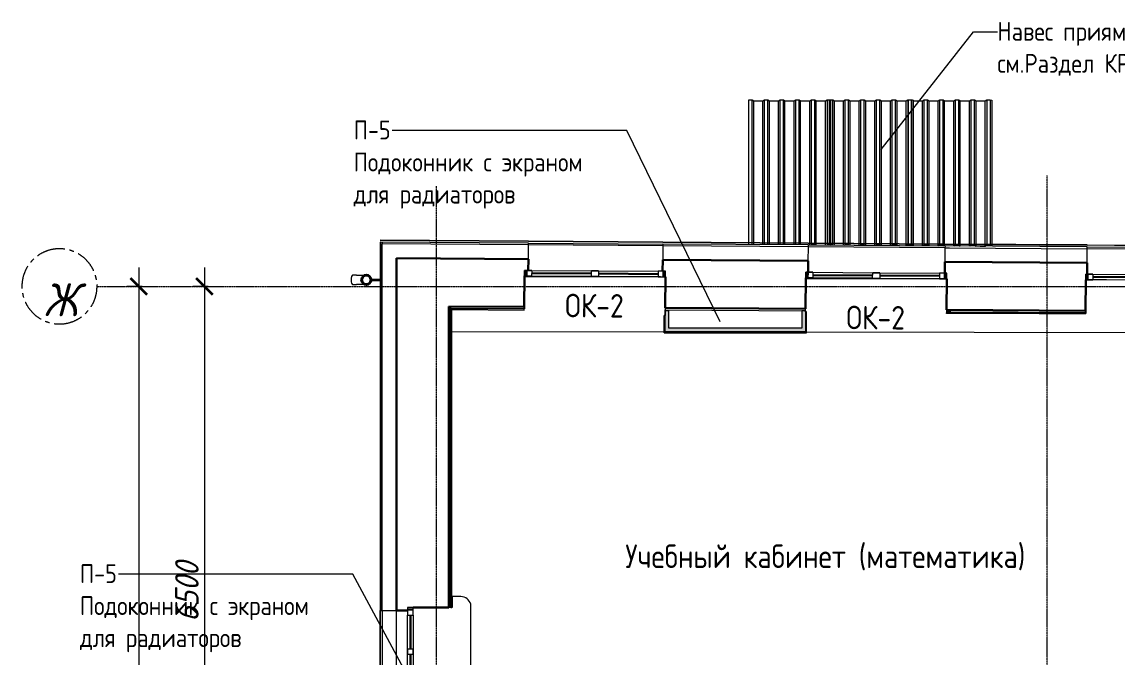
# Model space of a CAD drawing. Header units: millimetres. Extents: x 504091 to 2165846, y 135022 to 442887.
# Drawn here: x 1389236 to 1400895, y 343923 to 350679 of the extents above; entities that cross this region are included whole.
import ezdxf

# ---------------------------------------------------------------- set-up
doc = ezdxf.new("R2010")
doc.units = ezdxf.units.MM
doc.linetypes.add('ADSK_Линия сетки', pattern=[25, 20, -2.5, 0, -2.5])
doc.linetypes.add('осеваяX2', pattern=[4, 2.5, -0.5, 0.5, -0.5])
doc.layers.get('Defpoints').update_dxf_attribs({"color": 255})
for name, color, linetype, lineweight in [('_ Окна', 7, 'Continuous', 30), ('Аннотация', 7, 'Continuous', 9), ('Марки окон', 7, 'Continuous', 20), ('Марки помещений', 7, 'Continuous', 20), ('Обобщенные модели', 7, 'Continuous', 18), ('Окна', 7, 'Continuous', 18), ('Оси', 165, 'осеваяX2', 13), ('Перекрытие', 7, 'Continuous', 18), ('размеры', 7, 'Continuous', 9), ('Стены внутренние', 7, 'Continuous', 18), ('Стены наружные', 7, 'Continuous', 18), ('Стены несущие', 7, 'Continuous', 30), ('Стены отделка', 7, 'Continuous', 30), ('Стены штриховка', 7, 'Continuous', 18)]:
    doc.layers.add(name, color=color, linetype=linetype, lineweight=lineweight)
doc.styles.add('GOST 2.304_new', font='isocpeur.ttf', dxfattribs={"width": 0.9, "oblique": 15})
doc.styles.add('GOST Common_2', font='GOST_Common.ttf', dxfattribs={"width": 0.9, "height": 200})
doc.styles.add('GOST Common_6', font='GOST_Common.ttf', dxfattribs={"width": 0.9, "height": 200})
doc.dimstyles.new('SPDS 1_100', dxfattribs={"dimscale": 100, "dimtxt": 2.5, "dimasz": 1.77, "dimexe": 1.25, "dimexo": 0.625, "dimtad": 1, "dimdec": 0, "dimrnd": 0.001, "dimzin": 9, "dimtxsty": 'GOST 2.304_new', "dimblk": 'ARCHTICK', "dimcen": 2.5, "dimdle": 2, "dimclrt": 256, "dimadec": 0, "dimazin": 2, "dimtfac": 0.75, "dimtdec": 0, "dimtmove": 1, "dimatfit": 3, "dimfxl": 0, "dimtolj": 1, "dimlwd": 9, "dimlwe": 9, "dimarcsym": 0})

# ---------------------------------------------------------------- blocks, each defined once
blk = doc.blocks.new('Водосток - Тип 1 _карниз больше 490мм_-5209103-План 1-го этажа')
at = {"layer": 'Обобщенные модели'}
for p, q in [((75, 306), (75, 264)), ((175, 264), (175, 306)), ((120, 109), (120, 10)), ((130, 10), (130, 109))]:
    blk.add_line(p, q, dxfattribs=at)
at = {"layer": 'Обобщенные модели', "flags": 128}
for points in [[(75, 173), (75, 174), (75, 177), (75, 180), (75, 183), (75, 186), (75, 190), (75, 193), (75, 197), (75, 201), (75, 205), (75, 210), (75, 214), (75, 219), (75, 224), (75, 229), (75, 234), (75, 239), (75, 245), (75, 250), (75, 256), (75, 261), (75, 264)], [(175, 264), (175, 258), (175, 252), (175, 247), (175, 242), (175, 236), (175, 231), (175, 226), (175, 221), (175, 216), (175, 212), (175, 207), (175, 203), (175, 199), (175, 195), (175, 191), (175, 188), (175, 184), (175, 181), (175, 178), (175, 175), (175, 173)]]:
    blk.add_lwpolyline(points, dxfattribs=at)
at = {"layer": 'Обобщенные модели'}
for start, end in [(90, 270), (270, 90)]:
    blk.add_arc((125, 160), 52, start, end, dxfattribs=at)
at = {"layer": 'Обобщенные модели', "lineweight": 40}
for start, end in [(90, 270), (270, 90)]:
    blk.add_arc((125, 160), 50, start, end, dxfattribs=at)
at = {"layer": 'Обобщенные модели'}
for start_param, end_param in [(4.712389, 6.283185), (3.141593, 4.712389)]:
    blk.add_ellipse((125, 306), major_axis=(-50, 0), ratio=0.309017, start_param=start_param, end_param=end_param, dxfattribs=at)
blk = doc.blocks.new('Roof Cladding - 833x50mm-V27-План 1-го этажа')
at = {"layer": 'Обобщенные модели'}
for p, q in [((-2316, 45031), (-2281, 45031)), ((-2316, 43504), (-2316, 45031)), ((-2281, 45031), (-2264, 45019)), ((-2281, 43504), (-2281, 45031)), ((-2264, 45019), (-2166, 45019)), ((-2264, 43503), (-2264, 45019)), ((-2166, 45019), (-2149, 45031)), ((-2166, 43503), (-2166, 45019)), ((-2149, 45031), (-2114, 45031)), ((-2149, 43503), (-2149, 45031)), ((-2114, 45031), (-2097, 45019)), ((-2114, 43502), (-2114, 45031)), ((-2097, 45019), (-2000, 45019)), ((-2097, 43502), (-2097, 45019)), ((-2000, 45019), (-1983, 45031)), ((-2000, 43502), (-2000, 45019)), ((-1983, 45031), (-1948, 45031)), ((-1983, 43502), (-1983, 45031)), ((-1948, 45031), (-1931, 45019)), ((-1948, 43501), (-1948, 45031)), ((-1931, 45019), (-1833, 45019)), ((-1931, 43501), (-1931, 45019)), ((-1833, 45019), (-1816, 45031)), ((-1833, 43501), (-1833, 45019)), ((-1816, 45031), (-1781, 45031)), ((-1816, 43500), (-1816, 45031)), ((-1781, 45031), (-1764, 45019)), ((-1781, 43500), (-1781, 45031)), ((-1764, 45019), (-1666, 45019)), ((-1764, 43500), (-1764, 45019)), ((-1666, 45019), (-1649, 45031)), ((-1666, 43499), (-1666, 45019)), ((-1649, 45031), (-1614, 45031)), ((-1649, 43499), (-1649, 45031)), ((-1614, 45031), (-1597, 45019)), ((-1614, 43499), (-1614, 45031)), ((-1597, 45019), (-1499, 45019)), ((-1597, 43499), (-1597, 45019)), ((-1499, 45019), (-1482, 45031)), ((-1499, 43498), (-1499, 45019)), ((-1482, 45031), (-1447, 45031)), ((-1482, 45031), (-1482, 43498)), ((-1447, 45031), (-1447, 43498)), ((-1437, 45029), (-1427, 45026)), ((-1427, 45026), (-1427, 43498)), ((-2316, 43486), (-2316, 43503)), ((-2281, 43486), (-2281, 43503)), ((-2264, 43483), (-2264, 43502)), ((-2166, 43483), (-2166, 43502)), ((-2149, 43486), (-2149, 43502)), ((-2114, 43486), (-2114, 43501)), ((-2097, 43482), (-2097, 43501)), ((-2000, 43482), (-2000, 43501)), ((-1983, 43486), (-1983, 43501)), ((-1948, 43486), (-1948, 43500)), ((-1931, 43481), (-1931, 43500)), ((-1833, 43481), (-1833, 43500)), ((-1816, 43486), (-1816, 43499)), ((-1781, 43486), (-1781, 43499)), ((-1764, 43480), (-1764, 43499)), ((-1666, 43479), (-1666, 43498)), ((-1649, 43486), (-1649, 43498)), ((-1614, 43486), (-1614, 43498)), ((-1597, 43479), (-1597, 43498)), ((-1499, 43478), (-1499, 43497)), ((-1482, 43497), (-1482, 43486)), ((-1447, 43497), (-1447, 43486)), ((-1427, 43497), (-1427, 43481)), ((-2316, 43486), (-2316, 43486)), ((-2316, 43486), (-2282, 43486)), ((-2281, 43486), (-2316, 43486)), ((-2282, 43486), (-2279, 43484)), ((-2278, 43483), (-2281, 43486)), ((-2149, 43486), (-2154, 43483)), ((-2152, 43483), (-2148, 43486)), ((-2114, 43486), (-2149, 43486)), ((-2148, 43486), (-2115, 43486)), ((-2115, 43486), (-2111, 43482)), ((-2109, 43482), (-2114, 43486)), ((-1983, 43486), (-1989, 43482)), ((-1987, 43482), (-1982, 43486)), ((-1948, 43486), (-1983, 43486)), ((-1982, 43486), (-1949, 43486)), ((-1949, 43486), (-1943, 43481)), ((-1941, 43481), (-1948, 43486)), ((-1816, 43486), (-1823, 43480)), ((-1822, 43480), (-1815, 43486)), ((-1781, 43486), (-1816, 43486)), ((-1815, 43486), (-1782, 43486)), ((-1782, 43486), (-1775, 43480)), ((-1773, 43480), (-1781, 43486)), ((-1649, 43486), (-1658, 43479)), ((-1657, 43479), (-1648, 43486)), ((-1614, 43486), (-1649, 43486)), ((-1648, 43486), (-1615, 43486)), ((-1615, 43486), (-1606, 43479)), ((-1605, 43479), (-1614, 43486)), ((-1482, 43486), (-1493, 43478)), ((-1491, 43478), (-1481, 43486)), ((-1447, 43486), (-1482, 43486)), ((-1481, 43486), (-1448, 43486)), ((-1448, 43486), (-1429, 43480)), ((-1427, 43481), (-1447, 43486)), ((-1429, 43480), (-1427, 43481))]:
    blk.add_line(p, q, dxfattribs=at)
blk = doc.blocks.new('Roof Cladding - 833x50mm-3052827-План 1-го этажа')
at = {"layer": 'Обобщенные модели'}
for p, q in [((-3176, 45031), (-3141, 45031)), ((-3176, 43510), (-3176, 45031)), ((-3141, 45031), (-3124, 45019)), ((-3141, 43509), (-3141, 45031)), ((-3124, 45019), (-3026, 45019)), ((-3124, 43509), (-3124, 45019)), ((-3026, 45019), (-3009, 45031)), ((-3026, 43509), (-3026, 45019)), ((-3009, 45031), (-2974, 45031)), ((-3009, 43508), (-3009, 45031)), ((-2974, 45031), (-2957, 45019)), ((-2974, 43508), (-2974, 45031)), ((-2957, 45019), (-2860, 45019)), ((-2957, 43508), (-2957, 45019)), ((-2860, 45019), (-2843, 45031)), ((-2860, 43507), (-2860, 45019)), ((-2843, 45031), (-2808, 45031)), ((-2843, 43507), (-2843, 45031)), ((-2808, 45031), (-2791, 45019)), ((-2808, 43507), (-2808, 45031)), ((-2791, 45019), (-2693, 45019)), ((-2791, 43507), (-2791, 45019)), ((-2693, 45019), (-2676, 45031)), ((-2693, 43506), (-2693, 45019)), ((-2676, 45031), (-2641, 45031)), ((-2676, 43506), (-2676, 45031)), ((-2641, 45031), (-2624, 45019)), ((-2641, 43506), (-2641, 45031)), ((-2624, 45019), (-2526, 45019)), ((-2624, 43506), (-2624, 45019)), ((-2526, 45019), (-2509, 45031)), ((-2526, 43505), (-2526, 45019)), ((-2509, 45031), (-2474, 45031)), ((-2509, 43505), (-2509, 45031)), ((-2474, 45031), (-2457, 45019)), ((-2474, 43505), (-2474, 45031)), ((-2457, 45019), (-2359, 45019)), ((-2457, 43505), (-2457, 45019)), ((-2359, 45019), (-2342, 45031)), ((-2359, 43504), (-2359, 45019)), ((-2342, 45031), (-2307, 45031)), ((-2342, 45031), (-2342, 43504)), ((-2307, 45031), (-2307, 43504)), ((-3176, 43490), (-3176, 43509)), ((-3141, 43489), (-3141, 43508)), ((-3124, 43489), (-3124, 43508)), ((-3026, 43489), (-3026, 43508)), ((-3009, 43488), (-3009, 43507)), ((-2974, 43488), (-2974, 43507)), ((-2957, 43488), (-2957, 43507)), ((-2860, 43487), (-2860, 43507)), ((-2843, 43487), (-2843, 43506)), ((-2808, 43487), (-2808, 43506)), ((-2791, 43487), (-2791, 43506)), ((-2693, 43486), (-2693, 43505)), ((-2676, 43486), (-2676, 43505)), ((-2641, 43486), (-2641, 43505)), ((-2624, 43486), (-2624, 43505)), ((-2526, 43485), (-2526, 43504)), ((-2509, 43486), (-2509, 43504)), ((-2474, 43486), (-2474, 43504)), ((-2457, 43485), (-2457, 43504)), ((-2359, 43484), (-2359, 43503)), ((-2342, 43503), (-2342, 43486)), ((-2307, 43503), (-2307, 43486)), ((-2509, 43486), (-2510, 43485)), ((-2474, 43486), (-2509, 43486)), ((-2508, 43486), (-2475, 43486)), ((-2473, 43485), (-2474, 43486)), ((-2342, 43486), (-2345, 43484)), ((-2344, 43484), (-2341, 43486)), ((-2307, 43486), (-2342, 43486)), ((-2341, 43486), (-2308, 43486)), ((-2308, 43486), (-2301, 43484)), ((-2299, 43484), (-2307, 43486)), ((-2287, 43486), (-2287, 43484))]:
    blk.add_line(p, q, dxfattribs=at)
blk = doc.blocks.new('Roof Cladding - 833x50mm-V31-План 1-го этажа')
at = {"layer": 'Обобщенные модели'}
for p, q in [((-2316, 45031), (-2281, 45031)), ((-2316, 43504), (-2316, 45031)), ((-2281, 45031), (-2264, 45019)), ((-2281, 43504), (-2281, 45031)), ((-2264, 45019), (-2166, 45019)), ((-2264, 43503), (-2264, 45019)), ((-2166, 45019), (-2149, 45031)), ((-2166, 43503), (-2166, 45019)), ((-2149, 45031), (-2114, 45031)), ((-2149, 43503), (-2149, 45031)), ((-2114, 45031), (-2097, 45019)), ((-2114, 43502), (-2114, 45031)), ((-2097, 45019), (-2000, 45019)), ((-2097, 43502), (-2097, 45019)), ((-2000, 45019), (-1983, 45031)), ((-2000, 43502), (-2000, 45019)), ((-1983, 45031), (-1948, 45031)), ((-1983, 43502), (-1983, 45031)), ((-1948, 45031), (-1931, 45019)), ((-1948, 43501), (-1948, 45031)), ((-1931, 45019), (-1833, 45019)), ((-1931, 43501), (-1931, 45019)), ((-1833, 45019), (-1816, 45031)), ((-1833, 43501), (-1833, 45019)), ((-1816, 45031), (-1781, 45031)), ((-1816, 43500), (-1816, 45031)), ((-1781, 45031), (-1764, 45019)), ((-1781, 43500), (-1781, 45031)), ((-1764, 45019), (-1666, 45019)), ((-1764, 43500), (-1764, 45019)), ((-1666, 45019), (-1649, 45031)), ((-1666, 43499), (-1666, 45019)), ((-1649, 45031), (-1614, 45031)), ((-1649, 43499), (-1649, 45031)), ((-1614, 45031), (-1597, 45019)), ((-1614, 43499), (-1614, 45031)), ((-1597, 45019), (-1499, 45019)), ((-1597, 43499), (-1597, 45019)), ((-1499, 45019), (-1482, 45031)), ((-1499, 43498), (-1499, 45019)), ((-1482, 45031), (-1447, 45031)), ((-1482, 45031), (-1482, 43498)), ((-1447, 45031), (-1447, 43498)), ((-1437, 45029), (-1427, 45026)), ((-1427, 45026), (-1427, 43498)), ((-2316, 43486), (-2316, 43503)), ((-2281, 43486), (-2281, 43503)), ((-2264, 43483), (-2264, 43502)), ((-2166, 43483), (-2166, 43502)), ((-2149, 43486), (-2149, 43502)), ((-2114, 43486), (-2114, 43501)), ((-2097, 43482), (-2097, 43501)), ((-2000, 43482), (-2000, 43501)), ((-1983, 43486), (-1983, 43501)), ((-1948, 43486), (-1948, 43500)), ((-1931, 43481), (-1931, 43500)), ((-1833, 43481), (-1833, 43500)), ((-1816, 43486), (-1816, 43499)), ((-1781, 43486), (-1781, 43499)), ((-1764, 43480), (-1764, 43499)), ((-1666, 43479), (-1666, 43498)), ((-1649, 43486), (-1649, 43498)), ((-1614, 43486), (-1614, 43498)), ((-1597, 43479), (-1597, 43498)), ((-1499, 43478), (-1499, 43497)), ((-1482, 43497), (-1482, 43486)), ((-1447, 43497), (-1447, 43486)), ((-1427, 43497), (-1427, 43481)), ((-2316, 43486), (-2316, 43486)), ((-2316, 43486), (-2282, 43486)), ((-2281, 43486), (-2316, 43486)), ((-2282, 43486), (-2279, 43484)), ((-2278, 43483), (-2281, 43486)), ((-2149, 43486), (-2154, 43483)), ((-2152, 43483), (-2148, 43486)), ((-2114, 43486), (-2149, 43486)), ((-2148, 43486), (-2115, 43486)), ((-2115, 43486), (-2111, 43482)), ((-2109, 43482), (-2114, 43486)), ((-1983, 43486), (-1989, 43482)), ((-1987, 43482), (-1982, 43486)), ((-1948, 43486), (-1983, 43486)), ((-1982, 43486), (-1949, 43486)), ((-1949, 43486), (-1943, 43481)), ((-1941, 43481), (-1948, 43486)), ((-1816, 43486), (-1823, 43480)), ((-1822, 43480), (-1815, 43486)), ((-1781, 43486), (-1816, 43486)), ((-1815, 43486), (-1782, 43486)), ((-1782, 43486), (-1775, 43480)), ((-1773, 43480), (-1781, 43486)), ((-1649, 43486), (-1658, 43479)), ((-1657, 43479), (-1648, 43486)), ((-1614, 43486), (-1649, 43486)), ((-1648, 43486), (-1615, 43486)), ((-1615, 43486), (-1606, 43479)), ((-1605, 43479), (-1614, 43486)), ((-1482, 43486), (-1493, 43478)), ((-1491, 43478), (-1481, 43486)), ((-1447, 43486), (-1482, 43486)), ((-1481, 43486), (-1448, 43486)), ((-1448, 43486), (-1429, 43480)), ((-1427, 43481), (-1447, 43486)), ((-1429, 43480), (-1427, 43481))]:
    blk.add_line(p, q, dxfattribs=at)
blk = doc.blocks.new('Roof Cladding - 833x50mm-V32-План 1-го этажа')
at = {"layer": 'Обобщенные модели'}
for p, q in [((-1476, 45031), (-1441, 45031)), ((-1476, 43498), (-1476, 45031)), ((-1441, 45031), (-1437, 45029)), ((-1441, 43498), (-1441, 45031)), ((-1427, 45021), (-1424, 45019)), ((-1424, 45019), (-1326, 45019)), ((-1424, 43498), (-1424, 45019)), ((-1326, 45019), (-1309, 45031)), ((-1326, 43497), (-1326, 45019)), ((-1309, 45031), (-1274, 45031)), ((-1309, 43497), (-1309, 45031)), ((-1274, 45031), (-1257, 45019)), ((-1274, 43497), (-1274, 45031)), ((-1257, 45019), (-1160, 45019)), ((-1257, 43497), (-1257, 45019)), ((-1160, 45019), (-1143, 45031)), ((-1160, 43496), (-1160, 45019)), ((-1143, 45031), (-1108, 45031)), ((-1143, 43496), (-1143, 45031)), ((-1108, 45031), (-1091, 45019)), ((-1108, 43496), (-1108, 45031)), ((-1091, 45019), (-993, 45019)), ((-1091, 43496), (-1091, 45019)), ((-993, 45019), (-976, 45031)), ((-993, 43495), (-993, 45019)), ((-976, 45031), (-941, 45031)), ((-976, 43495), (-976, 45031)), ((-941, 45031), (-924, 45019)), ((-941, 43495), (-941, 45031)), ((-924, 45019), (-826, 45019)), ((-924, 43494), (-924, 45019)), ((-826, 45019), (-809, 45031)), ((-826, 43494), (-826, 45019)), ((-809, 45031), (-774, 45031)), ((-809, 43494), (-809, 45031)), ((-774, 45031), (-757, 45019)), ((-774, 43493), (-774, 45031)), ((-757, 45019), (-659, 45019)), ((-757, 43493), (-757, 45019)), ((-659, 45019), (-642, 45031)), ((-659, 43493), (-659, 45019)), ((-642, 45031), (-607, 45031)), ((-642, 45031), (-642, 43493)), ((-607, 45031), (-587, 45026)), ((-607, 45031), (-607, 43492)), ((-587, 45026), (-587, 43492)), ((-1476, 43486), (-1476, 43497)), ((-1441, 43486), (-1441, 43497)), ((-1424, 43478), (-1424, 43497)), ((-1326, 43477), (-1326, 43496)), ((-1309, 43486), (-1309, 43496)), ((-1274, 43486), (-1274, 43496)), ((-1257, 43477), (-1257, 43496)), ((-1160, 43476), (-1160, 43495)), ((-1143, 43486), (-1143, 43495)), ((-1108, 43486), (-1108, 43495)), ((-1091, 43475), (-1091, 43495)), ((-993, 43475), (-993, 43494)), ((-976, 43486), (-976, 43494)), ((-941, 43486), (-941, 43494)), ((-924, 43474), (-924, 43494)), ((-826, 43474), (-826, 43493)), ((-809, 43486), (-809, 43493)), ((-774, 43486), (-774, 43493)), ((-757, 43473), (-757, 43493)), ((-659, 43473), (-659, 43492)), ((-642, 43492), (-642, 43486)), ((-607, 43491), (-607, 43486)), ((-1476, 43486), (-1476, 43486)), ((-1476, 43486), (-1442, 43486)), ((-1441, 43486), (-1476, 43486)), ((-1442, 43486), (-1432, 43478)), ((-1430, 43478), (-1441, 43486)), ((-1309, 43486), (-1321, 43477)), ((-1320, 43477), (-1308, 43486)), ((-1274, 43486), (-1309, 43486)), ((-1308, 43486), (-1275, 43486)), ((-1275, 43486), (-1263, 43477)), ((-1262, 43477), (-1274, 43486)), ((-1143, 43486), (-1156, 43476)), ((-1155, 43476), (-1142, 43486)), ((-1108, 43486), (-1143, 43486)), ((-1142, 43486), (-1109, 43486)), ((-1109, 43486), (-1095, 43475)), ((-1093, 43475), (-1108, 43486)), ((-976, 43486), (-991, 43475)), ((-989, 43475), (-975, 43486)), ((-941, 43486), (-976, 43486)), ((-975, 43486), (-942, 43486)), ((-942, 43486), (-927, 43474)), ((-925, 43474), (-941, 43486)), ((-809, 43486), (-826, 43474)), ((-824, 43474), (-808, 43486)), ((-774, 43486), (-809, 43486)), ((-808, 43486), (-775, 43486)), ((-775, 43486), (-759, 43473)), ((-757, 43473), (-774, 43486)), ((-659, 43473), (-757, 43473)), ((-713, 43473), (-658, 43473)), ((-642, 43486), (-659, 43473)), ((-658, 43473), (-641, 43486)), ((-607, 43486), (-642, 43486)), ((-641, 43486), (-608, 43486)), ((-608, 43486), (-589, 43480)), ((-587, 43481), (-607, 43486)), ((-589, 43480), (-587, 43481)), ((-587, 43491), (-587, 43481))]:
    blk.add_line(p, q, dxfattribs=at)
blk = doc.blocks.new('окна_rehau_двупольное_2_фрамуги - 1460х2440 _нов_-2129138-План 1-го этажа')
at = {"layer": '_ Окна', "lineweight": 18}
for p, q in [((-750, 75), (-750, 135)), ((-750, 135), (-674, 135)), ((-674, 135), (-674, 75)), ((-38, 75), (-38, 135)), ((-38, 135), (38, 135)), ((38, 135), (38, 75)), ((674, 135), (674, 75)), ((750, 135), (674, 135)), ((750, 75), (750, 135)), ((-674, 75), (-750, 75)), ((38, 75), (-38, 75)), ((674, 75), (750, 75))]:
    blk.add_line(p, q, dxfattribs=at)
at = {"layer": '_ Окна'}
for p, q in [((-730, 75), (-730, 135)), ((730, 75), (730, 135)), ((-674, 105), (-38, 105)), ((38, 105), (674, 105))]:
    blk.add_line(p, q, dxfattribs=at)
at = {"layer": 'Окна'}
for p, q in [((-750, 135), (-750, 75)), ((-674, 135), (-750, 135)), ((-674, 135), (-38, 135)), ((38, 135), (-38, 135)), ((38, 135), (674, 135)), ((750, 135), (674, 135)), ((750, 75), (750, 135)), ((-750, 75), (-674, 75)), ((-38, 75), (-674, 75)), ((-38, 75), (38, 75)), ((674, 75), (38, 75)), ((674, 75), (750, 75))]:
    blk.add_line(p, q, dxfattribs=at)
blk = doc.blocks.new('окна_rehau_двупольное_2_фрамуги - 1460х2440 _нов_-2129136-План 1-го этажа')
at = {"layer": '_ Окна', "lineweight": 18}
for p, q in [((-750, 75), (-750, 135)), ((-750, 135), (-674, 135)), ((-674, 135), (-674, 75)), ((-38, 75), (-38, 135)), ((-38, 135), (38, 135)), ((38, 135), (38, 75)), ((674, 135), (674, 75)), ((750, 135), (674, 135)), ((750, 75), (750, 135)), ((-674, 75), (-750, 75)), ((38, 75), (-38, 75)), ((674, 75), (750, 75))]:
    blk.add_line(p, q, dxfattribs=at)
at = {"layer": '_ Окна'}
for p, q in [((-730, 75), (-730, 135)), ((730, 75), (730, 135)), ((-674, 105), (-38, 105)), ((38, 105), (674, 105))]:
    blk.add_line(p, q, dxfattribs=at)
at = {"layer": 'Окна'}
for p, q in [((-750, 135), (-750, 75)), ((-674, 135), (-750, 135)), ((-674, 135), (-38, 135)), ((38, 135), (-38, 135)), ((38, 135), (674, 135)), ((750, 135), (674, 135)), ((750, 75), (750, 135)), ((-750, 75), (-674, 75)), ((-38, 75), (-674, 75)), ((-38, 75), (38, 75)), ((674, 75), (38, 75)), ((674, 75), (750, 75))]:
    blk.add_line(p, q, dxfattribs=at)
blk = doc.blocks.new('окна_rehau_двупольное_2_фрамуги - 1460х2440 _нов_-2129134-План 1-го этажа')
at = {"layer": '_ Окна', "lineweight": 18}
for p, q in [((-750, 75), (-750, 135)), ((-750, 135), (-674, 135)), ((-674, 135), (-674, 75)), ((-38, 75), (-38, 135)), ((-38, 135), (38, 135)), ((38, 135), (38, 75)), ((674, 135), (674, 75)), ((750, 135), (674, 135)), ((750, 75), (750, 135)), ((-674, 75), (-750, 75)), ((38, 75), (-38, 75)), ((674, 75), (750, 75))]:
    blk.add_line(p, q, dxfattribs=at)
at = {"layer": '_ Окна'}
for p, q in [((-730, 75), (-730, 135)), ((730, 75), (730, 135)), ((-674, 105), (-38, 105)), ((38, 105), (674, 105))]:
    blk.add_line(p, q, dxfattribs=at)
at = {"layer": 'Окна'}
for p, q in [((-750, 135), (-750, 75)), ((-674, 135), (-750, 135)), ((-674, 135), (-38, 135)), ((38, 135), (-38, 135)), ((38, 135), (674, 135)), ((750, 135), (674, 135)), ((750, 75), (750, 135)), ((-750, 75), (-674, 75)), ((-38, 75), (-674, 75)), ((-38, 75), (38, 75)), ((674, 75), (38, 75)), ((674, 75), (750, 75))]:
    blk.add_line(p, q, dxfattribs=at)
blk = doc.blocks.new('окно трехпол с фрамугой - 1700-2320_h_ _нов_-2116622-План 1-го этажа')
at = {"layer": '_ Окна', "lineweight": 18}
for p, q in [((-870, 100), (-870, 160)), ((-870, 160), (-790, 160)), ((-790, 160), (-790, 100)), ((-430, 100), (-430, 160)), ((-430, 160), (-370, 160)), ((-370, 160), (-370, 100)), ((370, 100), (370, 160)), ((370, 160), (430, 160)), ((430, 160), (430, 100)), ((790, 160), (790, 100)), ((870, 160), (790, 160)), ((870, 100), (870, 160)), ((-790, 100), (-870, 100)), ((-370, 100), (-430, 100)), ((430, 100), (370, 100)), ((790, 100), (870, 100))]:
    blk.add_line(p, q, dxfattribs=at)
at = {"layer": '_ Окна'}
for p, q in [((-850, 100), (-850, 160)), ((-790, 130), (-430, 130)), ((-370, 130), (370, 130)), ((430, 130), (790, 130)), ((850, 100), (850, 160))]:
    blk.add_line(p, q, dxfattribs=at)
at = {"layer": 'Окна'}
for p, q in [((-870, 160), (-870, 100)), ((-790, 160), (-870, 160)), ((-790, 160), (-430, 160)), ((-370, 160), (-430, 160)), ((-370, 160), (370, 160)), ((430, 160), (370, 160)), ((430, 160), (790, 160)), ((870, 160), (790, 160)), ((870, 100), (870, 160)), ((-870, 100), (-790, 100)), ((-430, 100), (-790, 100)), ((-430, 100), (-370, 100)), ((370, 100), (-370, 100)), ((370, 100), (430, 100)), ((790, 100), (430, 100)), ((790, 100), (870, 100))]:
    blk.add_line(p, q, dxfattribs=at)
blk = doc.blocks.new('Ось сетки - Круг_Ø8 мм-8258-План подвала')
at = {"layer": 'Оси', "linetype": 'ByBlock', "lineweight": 20}
for start, end in [(360, 180), (180, 360)]:
    blk.add_arc((0, 0), 4, start, end, dxfattribs=at)
blk = doc.blocks.new('_ArchTick')
at = {"color": 0, "linetype": 'ByBlock', "const_width": 0.15}
blk.add_lwpolyline([(-0.5, -0.5), (0.5, 0.5)], dxfattribs=at)
blk = doc.blocks.new('*D2806')
at = {"layer": 'Defpoints', "color": 0, "lineweight": 20, "transparency": 16777216}
for p in [(1390579, 347866), (1390479, 304816), (1390579, 304816)]:
    blk.add_point(p, dxfattribs=at)
at = {"layer": 'размеры', "color": 0, "lineweight": 9, "transparency": 16777216}
for p, q in [((1390479, 348066), (1390479, 304616)), ((1390517, 347866), (1390354, 347866)), ((1390517, 304816), (1390354, 304816))]:
    blk.add_line(p, q, dxfattribs=at)
at = {"layer": 'размеры', "color": 0, "lineweight": 9, "transparency": 16777216, "xscale": 177, "yscale": 177, "zscale": 177}
for p, rotation in [((1390479, 347866), 90), ((1390479, 304816), 270)]:
    blk.add_blockref('_ArchTick', p, dxfattribs=dict(at, rotation=rotation))
at = {"layer": 'размеры', "lineweight": 20, "transparency": 16777216, "insert": (1390292, 326341), "char_height": 250, "width": 318.77, "attachment_point": 5, "rotation": 90, "style": 'GOST 2.304_new'}
blk.add_mtext('\\A1;43050', dxfattribs=at)
blk = doc.blocks.new('*D2807')
at = {"layer": 'Defpoints', "color": 0, "lineweight": 20, "transparency": 16777216}
for p in [(1391279, 347866), (1391179, 341366), (1391279, 341366)]:
    blk.add_point(p, dxfattribs=at)
at = {"layer": 'размеры', "color": 0, "lineweight": 9, "transparency": 16777216}
for p, q in [((1391179, 348066), (1391179, 341166)), ((1391217, 347866), (1391054, 347866)), ((1391217, 341366), (1391054, 341366))]:
    blk.add_line(p, q, dxfattribs=at)
at = {"layer": 'размеры', "color": 0, "lineweight": 9, "transparency": 16777216, "xscale": 177, "yscale": 177, "zscale": 177}
for p, rotation in [((1391179, 347866), 90), ((1391179, 341366), 270)]:
    blk.add_blockref('_ArchTick', p, dxfattribs=dict(at, rotation=rotation))
at = {"layer": 'размеры', "lineweight": 20, "transparency": 16777216, "insert": (1390992, 344616), "char_height": 250, "width": 248.31, "attachment_point": 5, "rotation": 90, "style": 'GOST 2.304_new'}
blk.add_mtext('\\A1;6500', dxfattribs=at)

msp = doc.modelspace()

# ---------------------------------------------------------------- hatches: boundary and pattern name
at = {"layer": 'Стены внутренние'}
for points in [[(1396124.6752, 347423.2786), (1396124.6752, 347606.2492), (1396084.6752, 347606.2492), (1396084.6752, 347423.2786)], [(1397537.3711, 347383.2786), (1397577.3711, 347383.2786), (1397577.3711, 347606.2492), (1397537.3711, 347606.2492), (1397537.3711, 347423.2786)], [(1397537.3711, 347383.2786), (1397537.3711, 347423.2786), (1396084.6752, 347423.2786), (1396084.6752, 347383.2786), (1396579.812, 347383.2786)]]:
    msp.add_hatch(color=256, dxfattribs=at).paths.add_polyline_path(points)

# ---------------------------------------------------------------- linework, layer by layer
at = {"layer": 'Аннотация', "lineweight": 9}
for p, q in [((1398383.6686, 349321.0611), (1399366.83, 350575.1183)), ((1399366.83, 350575.1183), (1399620.601, 350575.1183)), ((1395407.4745, 349525.512), (1393178.2647, 349525.512)), ((1395675.1672, 349525.512), (1395407.4745, 349525.512)), ((1396669.6649, 347490.1232), (1395675.1672, 349525.512)), ((1392492.597, 344806.5224), (1390263.3872, 344806.5224)), ((1392760.2897, 344806.5224), (1392492.597, 344806.5224)), ((1393483.35, 343463.1343), (1392760.2897, 344806.5224))]:
    msp.add_line(p, q, dxfattribs=at)
at = {"layer": 'Оси', "linetype": 'ADSK_Линия сетки'}
for p, q in [((1400149.8592, 300469.847), (1400149.8592, 349044.3426)), ((1393649.8592, 300469.847), (1393649.8592, 348931.4083)), ((1390035.5654, 347866.3441), (1456265.2939, 347866.3441))]:
    msp.add_line(p, q, dxfattribs=at)
at = {"layer": 'Перекрытие'}
for p, q in [((1394587.5062, 347967.1714), (1394587.5062, 347627.4079)), ((1396035.5869, 347967.1714), (1394587.5062, 347967.1714)), ((1399078.9192, 347946.2492), (1397580.9232, 347946.2492)), ((1399078.9192, 347642.8272), (1399078.9192, 347946.2492)), ((1400784.0073, 347935.281), (1400563.8985, 347935.281)), ((1400563.8985, 347935.281), (1400563.8985, 347576.724)), ((1394587.5062, 347627.4079), (1394584.1193, 347627.4079)), ((1397578.9192, 347647.8641), (1397578.9192, 347636.7755)), ((1399078.9192, 347576.724), (1399078.9192, 347584.7242)), ((1400270.133, 347576.724), (1399078.9192, 347576.724)), ((1400563.8985, 347576.724), (1400558.3816, 347576.724)), ((1393814.359, 347386.7318), (1396072.683, 347383.5955)), ((1396300.9329, 347383.2786), (1396558.4267, 347382.921)), ((1397589.3711, 347381.4892), (1402046.1342, 347375.2999)), ((1393909.6255, 344565.8906), (1393817.8147, 344565.8906)), ((1393817.8147, 344565.8906), (1393817.8147, 344449.2604)), ((1393802.5062, 344449.2604), (1393782.5062, 344449.2604)), ((1393817.8147, 344449.2604), (1393814.5062, 344449.2604)), ((1394014.026, 342691.273), (1394014.026, 344487.1482))]:
    msp.add_line(p, q, dxfattribs=at)
msp.add_arc((1393909.6255, 344457.3098), 108.5808, 15.95032496, 90, dxfattribs=at)
at = {"layer": 'Стены внутренние'}
for p, q in [((1399518.2688, 348306.9966), (1399518.2688, 348293.7896)), ((1393222.5062, 342744.2604), (1393222.5062, 344419.2604))]:
    msp.add_line(p, q, dxfattribs=at)
at = {"layer": 'Стены наружные'}
for p, q in [((1396058.6496, 348297.0239), (1394628.6818, 348306.6276)), ((1394628.8161, 348326.6271), (1396058.7839, 348317.0235)), ((1396059.9115, 348336.0159), (1394629.9437, 348345.6195)), ((1394629.9504, 348346.6195), (1396059.9182, 348337.0158)), ((1399061.7677, 348315.8554), (1397607.5423, 348325.622)), ((1397607.549, 348326.622), (1399061.7744, 348316.8554)), ((1399063.1768, 348276.8455), (1397608.2096, 348286.6171)), ((1397608.3439, 348306.6166), (1399063.3111, 348296.8451)), ((1399538.2688, 348306.8889), (1399538.2688, 348293.6553)), ((1402052.914, 348295.7669), (1400577.8968, 348305.6731)), ((1400577.9035, 348306.6731), (1402052.9207, 348296.7669)), ((1400578.1499, 348286.6714), (1402053.1167, 348276.7656)), ((1402052.9823, 348256.766), (1400578.0156, 348266.6719)), ((1393051.5062, 342744.2604), (1393051.5062, 344419.2604)), ((1393052.5062, 344419.2604), (1393051.5062, 344419.2604)), ((1393052.5062, 342744.2604), (1393052.5062, 344419.2604)), ((1393072.5062, 344419.2604), (1393072.5062, 342744.2604))]:
    msp.add_line(p, q, dxfattribs=at)
at = {"layer": 'Стены несущие'}
for p, q in [((1393222.5062, 348166.068), (1394627.6744, 348156.6309)), ((1393222.5062, 344419.2604), (1393222.5062, 348166.068)), ((1394626.8685, 348036.6337), (1394627.6744, 348156.6309)), ((1396057.6422, 348147.0273), (1396056.8363, 348027.03)), ((1396057.6422, 348147.0273), (1397607.2023, 348136.6205)), ((1397606.3964, 348016.6232), (1397607.2023, 348136.6205)), ((1399062.1694, 348126.8489), (1399061.3635, 348006.8516)), ((1399062.1694, 348126.8489), (1400577.0082, 348116.6753)), ((1400576.2023, 347996.678), (1400577.0082, 348116.6753)), ((1394584.2503, 347646.9111), (1394586.4665, 347976.9036)), ((1396086.4327, 347966.8299), (1396084.2164, 347636.8373)), ((1396086.8356, 348026.8285), (1396086.8356, 348026.8285)), ((1396088.8356, 348026.8151), (1396086.8356, 348026.8285)), ((1397578.7777, 347626.7999), (1397580.994, 347956.7924)), ((1399080.9601, 347946.7187), (1399078.7439, 347616.7261)), ((1400558.5835, 347606.7875), (1400560.7997, 347936.7801)), ((1394584.2503, 347646.9111), (1393782.5062, 347652.2956)), ((1393782.5062, 344449.2604), (1393782.5062, 347652.2956)), ((1397578.7777, 347626.7999), (1396084.2164, 347636.8373)), ((1400558.5835, 347606.7875), (1399078.7439, 347616.7261)), ((1393402.5062, 344449.2604), (1393782.5062, 344449.2604)), ((1393222.5062, 344419.2604), (1393342.5062, 344419.2604))]:
    msp.add_line(p, q, dxfattribs=at)
at = {"layer": 'Стены отделка', "lineweight": 9}
for p, q in [((1393051.3629, 348357.2213), (1393051.3562, 348356.2213)), ((1393051.3562, 348356.2213), (1394629.9437, 348345.6195)), ((1394629.9504, 348346.6195), (1393051.3629, 348357.2213)), ((1393051.5062, 348337.2136), (1393051.5062, 344419.2604)), ((1393052.5062, 348337.2136), (1393051.5062, 348337.2136)), ((1394628.8161, 348326.6271), (1393052.5062, 348337.2136)), ((1393052.5062, 348337.2136), (1393052.5062, 344419.2604)), ((1393072.5062, 344419.2604), (1393072.5062, 348317.0788)), ((1394628.6818, 348306.6276), (1393072.5062, 348317.0788)), ((1394627.6744, 348156.6309), (1394628.6818, 348306.6276)), ((1394628.6818, 348306.6276), (1394628.8161, 348326.6271)), ((1394629.9437, 348345.6195), (1394629.9504, 348346.6195)), ((1396058.7839, 348317.0235), (1396057.6422, 348147.0273)), ((1397608.2096, 348286.6171), (1396058.6496, 348297.0239)), ((1396060.7838, 348317.01), (1396058.7839, 348317.0235)), ((1396059.9182, 348337.0158), (1396059.9115, 348336.0159)), ((1396059.9115, 348336.0159), (1397607.5423, 348325.622)), ((1397607.549, 348326.622), (1396059.9182, 348337.0158)), ((1397608.3439, 348306.6166), (1396060.7838, 348317.01)), ((1397607.2023, 348136.6205), (1397608.2096, 348286.6171)), ((1397607.5423, 348325.622), (1397607.549, 348326.622)), ((1397608.2096, 348286.6171), (1397608.3439, 348306.6166)), ((1397608.2096, 348286.6171), (1397608.2096, 348286.6171)), ((1399061.7744, 348316.8554), (1399061.7677, 348315.8554)), ((1399061.7677, 348315.8554), (1400577.8968, 348305.6731)), ((1400577.9035, 348306.6731), (1399061.7744, 348316.8554)), ((1399063.3111, 348296.8451), (1399063.1768, 348276.8455)), ((1400578.1499, 348286.6714), (1399063.3111, 348296.8451)), ((1400577.8968, 348305.6731), (1400577.9035, 348306.6731)), ((1400578.0156, 348266.6719), (1400578.1499, 348286.6714)), ((1393222.5062, 348166.068), (1393222.5062, 348166.068)), ((1399063.1768, 348276.8455), (1399062.1694, 348126.8489)), ((1399063.1768, 348276.8455), (1399110.5841, 348276.5272)), ((1399110.5841, 348276.5272), (1400578.0156, 348266.6719)), ((1400577.0082, 348116.6753), (1400578.0156, 348266.6719)), ((1396057.6422, 348147.0273), (1396057.6422, 348147.0273)), ((1393782.5062, 347652.2956), (1393782.3719, 347632.296)), ((1393782.3719, 347632.296), (1393802.5062, 347632.1608)), ((1393802.5062, 347652.2956), (1393782.5062, 347652.2956)), ((1393802.5062, 347622.1606), (1393802.5062, 347652.2956)), ((1393814.5062, 344449.2604), (1393814.5062, 347620.08)), ((1393814.5062, 347620.08), (1394584.0353, 347614.9118)), ((1394584.0353, 347614.9118), (1394584.1159, 347626.9115)), ((1394584.1159, 347626.9115), (1394584.2503, 347646.9111)), ((1396084.0821, 347616.8378), (1396083.6792, 347556.8391)), ((1396084.2164, 347636.8373), (1396084.0821, 347616.8378)), ((1396084.0821, 347616.8378), (1397578.6434, 347606.8003)), ((1396084.2164, 347636.8373), (1396084.2164, 347636.8373)), ((1396084.6752, 347382.921), (1396084.6752, 347616.8338)), ((1396124.6752, 347606.2492), (1396084.6752, 347606.2492)), ((1396124.6752, 347423.2786), (1396124.6752, 347606.2492)), ((1397537.3711, 347606.2492), (1397537.3711, 347423.2786)), ((1397577.3711, 347606.2492), (1397537.3711, 347606.2492)), ((1397577.3711, 347606.8089), (1397577.3711, 347382.921)), ((1397578.5628, 347594.8006), (1397578.6434, 347606.8003)), ((1397589.3711, 347594.728), (1397578.5628, 347594.8006)), ((1397578.6434, 347606.8003), (1397578.7777, 347626.7999)), ((1397589.3711, 347372.921), (1397589.3711, 347594.728)), ((1399078.7439, 347616.7261), (1399078.529, 347584.7268)), ((1399078.529, 347584.7268), (1400558.3686, 347574.7882)), ((1399126.0168, 347596.4082), (1399078.6096, 347596.7266)), ((1399078.7439, 347616.7261), (1399078.7439, 347616.7261)), ((1400558.3686, 347574.7882), (1400558.5835, 347606.7875)), ((1396072.6752, 347556.913), (1396072.6752, 347372.921)), ((1396083.6792, 347556.8391), (1396072.6752, 347556.913)), ((1396074.6752, 347370.921), (1397587.3711, 347370.921)), ((1396084.6752, 347383.2786), (1397577.3711, 347383.2786)), ((1397577.3711, 347382.921), (1396084.6752, 347382.921)), ((1397537.3711, 347423.2786), (1396124.6752, 347423.2786)), ((1393782.5062, 344449.2604), (1393782.5062, 344449.2604)), ((1393802.5062, 344450.2604), (1393802.5062, 344449.2604)), ((1393802.5062, 344449.2604), (1393814.5062, 344449.2604)), ((1393052.5062, 344419.2604), (1393222.5062, 344419.2604)), ((1393222.5062, 344419.2604), (1393222.5062, 344419.2604))]:
    msp.add_line(p, q, dxfattribs=at)
at = {"layer": 'Стены штриховка'}
for p, q in [((1393072.5062, 348337.0793), (1393072.5062, 348317.0788)), ((1394584.1159, 347626.9115), (1393802.5062, 347632.1608)), ((1393802.5062, 344450.2604), (1393802.5062, 347622.1606)), ((1393812.5062, 344449.2604), (1393812.5062, 347622.0934)), ((1393812.5062, 347622.0934), (1394584.0488, 347616.9118)), ((1394584.1159, 347626.9115), (1394584.1159, 347626.9115)), ((1397587.3711, 347370.921), (1397587.3711, 347594.7414)), ((1399078.5424, 347586.7268), (1400558.382, 347576.7882)), ((1399126.0168, 347596.4082), (1400558.4492, 347586.788)), ((1396074.6752, 347370.921), (1396074.6752, 347556.8996)), ((1396072.6752, 347372.921), (1397589.3711, 347372.921)), ((1396072.6752, 347372.921), (1396072.6752, 347370.921)), ((1396072.6752, 347370.921), (1396074.6752, 347370.921)), ((1397587.3711, 347370.921), (1397589.3711, 347370.921)), ((1397589.3711, 347370.921), (1397589.3711, 347372.921))]:
    msp.add_line(p, q, dxfattribs=at)

# ---------------------------------------------------------------- block references
at = {"layer": 'Обобщенные модели'}
for name in ['Roof Cladding - 833x50mm-3052827-План 1-го этажа', 'Roof Cladding - 833x50mm-V27-План 1-го этажа', 'Roof Cladding - 833x50mm-V31-План 1-го этажа', 'Roof Cladding - 833x50mm-V32-План 1-го этажа']:
    msp.add_blockref(name, (1400150.2939, 304821.3441), dxfattribs=at)
at = {"layer": 'Обобщенные модели', "rotation": 90.00000000000007}
msp.add_blockref('Водосток - Тип 1 _карниз больше 490мм_-5209103-План 1-го этажа', (1393062.5062, 347809.7768), dxfattribs=at)
at = {"layer": 'Окна'}
for name, p, rotation in [('окна_rehau_двупольное_2_фрамуги - 1460х2440 _нов_-2129134-План 1-го этажа', (1395335.9459, 347896.8685), 359.6152078770644), ('окна_rehau_двупольное_2_фрамуги - 1460х2440 _нов_-2129138-План 1-го этажа', (1398330.4734, 347876.7572), 359.6152078770644), ('окна_rehau_двупольное_2_фрамуги - 1460х2440 _нов_-2129136-План 1-го этажа', (1401310.2791, 347856.7449), 359.6152078770644), ('окно трехпол с фрамугой - 1700-2320_h_ _нов_-2116622-План 1-го этажа', (1393502.5062, 343579.2604), 90.0000000000001)]:
    msp.add_blockref(name, p, dxfattribs=dict(at, rotation=rotation))
at = {"layer": 'Оси', "lineweight": 20, "xscale": 99.99999999999993, "yscale": 99.99999999999993, "zscale": 99.99999999999993, "rotation": 270}
msp.add_blockref('Ось сетки - Круг_Ø8 мм-8258-План подвала', (1389635.5654, 347866.3441), dxfattribs=at)

# ---------------------------------------------------------------- texts
at = {"layer": 'Аннотация', "lineweight": 9, "char_height": 200, "attachment_point": 1, "line_spacing_factor": 1.022766, "style": 'GOST Common_6'}
for s, insert, width in [('\\pt360,720,1080,1440,1800,2160,2520,2880,3240,3600,3960,4320,4680,5040,5400,5760,6120,6480,6840,7200,7560,7920,8280,8640,9000,9360,9720,10080,10440,10800,11160,11520;Навес приямка,\\Pсм.Раздел КР', (1399620.601, 350679.2416), 2178.9), ('\\pt360,720,1080,1440,1800,2160,2520,2880,3240,3600,3960,4320,4680,5040,5400,5760,6120,6480,6840,7200,7560,7920,8280,8640,9000,9360,9720,10080,10440,10800,11160,11520;П-5\\PПодоконник с экраном для радиаторов', (1392767.4991, 349629.6353), 2637), ('\\pt360,720,1080,1440,1800,2160,2520,2880,3240,3600,3960,4320,4680,5040,5400,5760,6120,6480,6840,7200,7560,7920,8280,8640,9000,9360,9720,10080,10440,10800,11160,11520;П-5\\PПодоконник с экраном для радиаторов', (1389852.6216, 344910.6457), 2637)]:
    msp.add_mtext(s, dxfattribs=dict(at, insert=insert, width=width))
at = {"layer": 'Марки окон', "lineweight": 9, "char_height": 250, "width": 684.9, "attachment_point": 5, "rotation": 359.61520788, "line_spacing_factor": 1.022766, "style": 'GOST Common_2'}
for insert in [(1395330.7504, 347660.4201), (1398324.5617, 347533.6707)]:
    msp.add_mtext('\\pt450,900,1350,1800,2250,2700,3150,3600,4050,4500,4950,5400,5850,6300,6750,7200,7650,8100,8550,9000,9450,9900,10350,10800,11250,11700,12150,12600,13050,13500,13950,14400;ОК-2', dxfattribs=dict(at, insert=insert))
at = {"layer": 'Марки помещений', "lineweight": 9, "insert": (1397788.9623, 344982.9357), "char_height": 250, "width": 4464.9, "attachment_point": 5, "line_spacing_factor": 1.022766, "style": 'GOST Common_2'}
msp.add_mtext('\\pt450,900,1350,1800,2250,2700,3150,3600,4050,4500,4950,5400,5850,6300,6750,7200,7650,8100,8550,9000,9450,9900,10350,10800,11250,11700,12150,12600,13050,13500,13950,14400;Учебный кабинет (математика)', dxfattribs=at)
at = {"layer": 'Оси', "insert": (1389650.0425, 347723.4931), "char_height": 350, "width": 327.6, "attachment_point": 5, "line_spacing_factor": 1.022766, "style": 'GOST 2.304_new'}
msp.add_mtext('\\pt89.999,180.0015,270.0005,359.9995,449.9985,540.001,630,719.999,810.0015,900.0005,989.9995,1079.9985,1170.001,1260,1349.999,1440.0015,1530.0005,1619.9995,1709.9985,1800.001,1890,1979.999,2070.0015,2160.0005,2249.9995,2339.9985,2430.001,2520,2609.999,2700.0015,2790.0005,2879.9995;Ж', dxfattribs=at)

# ---------------------------------------------------------------- dimensions: what is measured, and where the dimension line sits
at = {"layer": 'размеры', "lineweight": 20}
for base, p1, p2, picture, middle in [((1390479.2401, 304816.3441), (1390579.225, 347866.3441), (1390579.225, 304816.3441), '*D2806', (1390291.7401, 326341.3441)), ((1391179.2401, 341366.3441), (1391279.225, 347866.3441), (1391279.225, 341366.3441), '*D2807', (1390991.7401, 344616.3441))]:
    dim = msp.add_linear_dim(base=base, p1=p1, p2=p2, angle=90, dimstyle='SPDS 1_100', dxfattribs=at)
    dim.commit()
    dim.dimension.update_dxf_attribs({"geometry": picture, "text_midpoint": middle})

doc.saveas('drawing.dxf')
